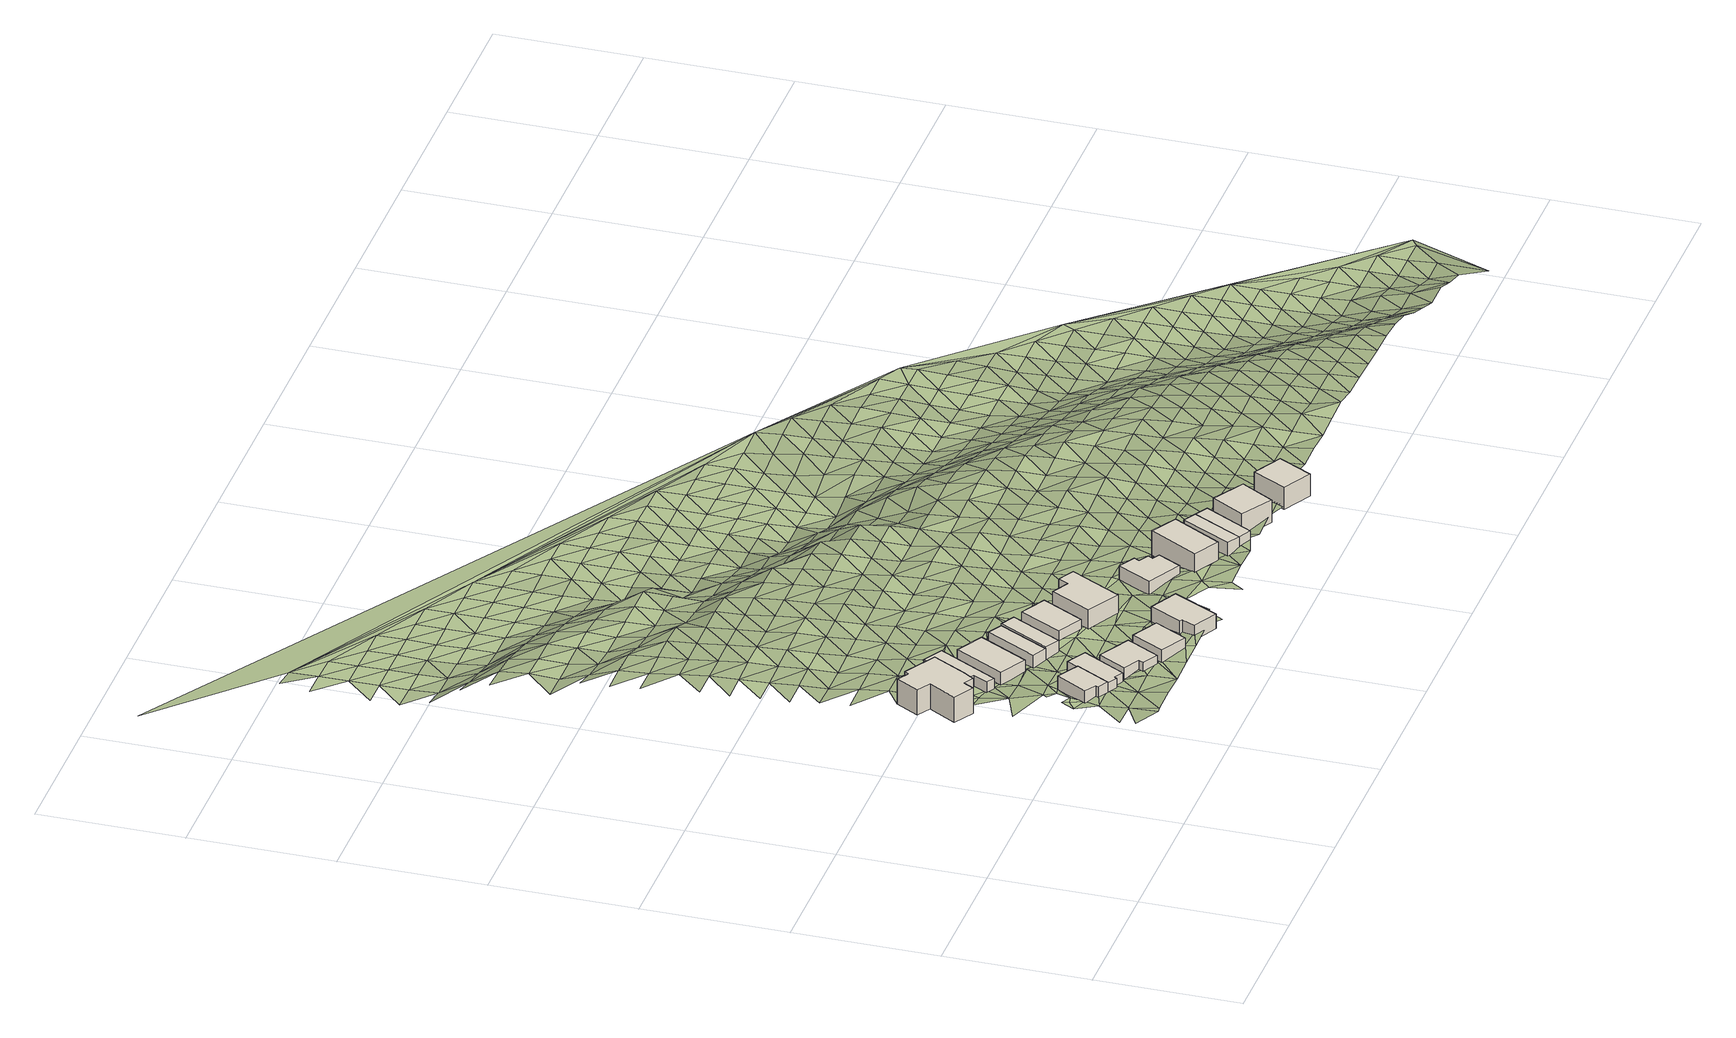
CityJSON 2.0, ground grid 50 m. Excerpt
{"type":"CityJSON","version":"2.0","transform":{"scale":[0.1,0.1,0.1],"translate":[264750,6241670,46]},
"CityObjects":{
"building1":{"type":"Building","attributes":{"osm_address":"87 Ritchie Street University Estate Cape Town","osm_building":"house","osm_building:levels":"1","footprint":{"type":"Polygon"},"plus_code":"4FRW3F64+F57","ground_height":80.14,"building_height":4.1,"roof_height":84.24},"geometry":[{"type":"Solid","lod":"1","boundaries":[[[[0,1,2,3,4,5]],[[1,6,7,3,2]],[[6,8,9,7]],[[8,10,11,9]],[[10,12,13,11]],[[12,0,5,4,13]],[[4,3,7,9,11,13]],[[12,10,8,6,1,0]]]]}]},
"building2":{"type":"Building","attributes":{"osm_address":"56 Selbourne Road University Estate Cape Town","osm_building":"house","osm_building:levels":"2","footprint":{"type":"Polygon"},"plus_code":"4FRW3F64+J48","ground_height":76.14,"building_height":6.9,"roof_height":83.04},"geometry":[{"type":"Solid","lod":"1","boundaries":[[[[14,15,16,17,18]],[[15,19,20,16]],[[19,21,22,20]],[[21,23,24,22]],[[23,25,26,24]],[[25,27,28,26]],[[27,29,30,28]],[[29,31,32,30]],[[31,33,34,32]],[[33,35,36,37,34]],[[35,14,18,17,37,36]],[[17,16,20,22,24,26,28,30,32,34,37]],[[35,33,31,29,27,25,23,21,19,15,14]]]]}]},
"building3":{"type":"Building","attributes":{"osm_address":"89 Ritchie Street University Estate Cape Town","osm_building":"house","osm_building:levels":"1","footprint":{"type":"Polygon"},"plus_code":"4FRW3F64+F62","ground_height":79.73,"building_height":4.1,"roof_height":83.83},"geometry":[{"type":"Solid","lod":"1","boundaries":[[[[38,39,40,5]],[[39,41,42,40]],[[41,43,44,42]],[[43,45,46,44]],[[45,47,48,46]],[[47,49,2,48]],[[49,38,5,2]],[[5,40,42,44,46,48,2]],[[49,47,45,43,41,39,38]]]]}]},
"building4":{"type":"Building","attributes":{"osm_address":"91 Ritchie Street University Estate Cape Town","osm_building":"house","osm_building:levels":"1","footprint":{"type":"Polygon"},"plus_code":"4FRW3F64+C6H","ground_height":80.67,"building_height":4.1,"roof_height":84.77},"geometry":[{"type":"Solid","lod":"1","boundaries":[[[[50,51,52,53]],[[51,54,55,52]],[[54,56,57,55]],[[56,58,59,57]],[[58,60,61,59]],[[60,50,53,61]],[[53,52,55,57,59,61]],[[60,58,56,54,51,50]]]]}]},
"building5":{"type":"Building","attributes":{"osm_building":"garage","osm_building:levels":"1","footprint":{"type":"Polygon"},"plus_code":"4FRW3F64+J5G","ground_height":75.92,"building_height":4.1,"roof_height":80.02},"geometry":[{"type":"Solid","lod":"1","boundaries":[[[[62,63,36,18]],[[63,64,65,36]],[[64,66,67,65]],[[66,68,69,67]],[[68,70,71,69]],[[70,72,73,71]],[[72,62,18,73]],[[18,36,65,67,69,71,73]],[[72,70,68,66,64,63,62]]]]}]},
"building6":{"type":"Building","attributes":{"osm_address":"58 Selbourne Road University Estate Cape Town","osm_building":"house","osm_building:levels":"1","footprint":{"type":"Polygon"},"plus_code":"4FRW3F64+H6M","ground_height":76.82,"building_height":4.1,"roof_height":80.92},"geometry":[{"type":"Solid","lod":"1","boundaries":[[[[74,75,76,77]],[[75,78,79,76]],[[78,80,81,79]],[[80,74,77,81]],[[77,76,79,81]],[[80,78,75,74]]]]}]},
"building7":{"type":"Building","attributes":{"osm_address":"93 Ritchie Street University Estate Cape Town","osm_building":"house","osm_building:levels":"1","footprint":{"type":"Polygon"},"plus_code":"4FRW3F64+C75","ground_height":82.3,"building_height":4.1,"roof_height":86.4},"geometry":[{"type":"Solid","lod":"1","boundaries":[[[[82,83,84,85]],[[83,86,87,84]],[[86,88,89,87]],[[88,82,85,89]],[[85,84,87,89]],[[88,86,83,82]]]]}]},
"building8":{"type":"Building","attributes":{"osm_address":"60A Selbourne Road University Estate Cape Town","osm_building":"house","osm_building:levels":"1","footprint":{"type":"Polygon"},"plus_code":"4FRW3F64+H76","ground_height":77.49,"building_height":4.1,"roof_height":81.59},"geometry":[{"type":"Solid","lod":"1","boundaries":[[[[90,91,92,93]],[[91,94,95,92]],[[94,96,97,95]],[[96,90,93,97]],[[93,92,95,97]],[[96,94,91,90]]]]}]},
"building9":{"type":"Building","attributes":{"osm_address":"60 Selbourne Road University Estate Cape Town","osm_building":"house","osm_building:levels":"1","footprint":{"type":"Polygon"},"plus_code":"4FRW3F64+H74","ground_height":78.22,"building_height":4.1,"roof_height":82.32},"geometry":[{"type":"Solid","lod":"1","boundaries":[[[[98,99,97,100,101,93]],[[99,102,103,100,97]],[[102,104,105,103]],[[104,98,93,101,105]],[[101,100,103,105]],[[104,102,99,98]]]]}]},
"building10":{"type":"Building","attributes":{"osm_address":"95 Ritchie Street University Estate Cape Town","osm_building":"house","osm_building:levels":"1","footprint":{"type":"Polygon"},"plus_code":"4FRW3F64+99V","ground_height":82.67,"building_height":4.1,"roof_height":86.77},"geometry":[{"type":"Solid","lod":"1","boundaries":[[[[106,107,108,109]],[[107,110,111,108]],[[110,112,113,111]],[[112,114,115,113]],[[114,116,117,115]],[[116,106,109,117]],[[109,108,111,113,115,117]],[[116,114,112,110,107,106]]]]}]},
"building11":{"type":"Building","attributes":{"osm_address":"62 Selbourne Road University Estate Cape Town","osm_building":"house","osm_building:levels":"1","footprint":{"type":"Polygon"},"plus_code":"4FRW3F64+G8P","ground_height":78.63,"building_height":4.1,"roof_height":82.73},"geometry":[{"type":"Solid","lod":"1","boundaries":[[[[118,119,120,121]],[[119,122,123,120]],[[122,124,125,123]],[[124,118,121,125]],[[121,120,123,125]],[[124,122,119,118]]]]}]},
"building12":{"type":"Building","attributes":{"osm_address":"64 Selbourne Road University Estate Cape Town","osm_building":"house","osm_building:levels":"2","footprint":{"type":"Polygon"},"plus_code":"4FRW3F64+G98","ground_height":79.19,"building_height":6.9,"roof_height":86.09},"geometry":[{"type":"Solid","lod":"1","boundaries":[[[[126,127,128,129]],[[127,130,131,128]],[[130,132,133,131]],[[132,134,135,133]],[[134,136,137,135]],[[136,126,129,137]],[[129,128,131,133,135,137]],[[136,134,132,130,127,126]]]]}]},
"building13":{"type":"Building","attributes":{"osm_address":"68 Selbourne Road University Estate Cape Town","osm_building":"house","osm_building:levels":"1","footprint":{"type":"Polygon"},"plus_code":"4FRW3F64+FF4","ground_height":80.11,"building_height":4.1,"roof_height":84.21},"geometry":[{"type":"Solid","lod":"1","boundaries":[[[[138,139,140,141]],[[139,142,143,140]],[[142,144,145,143]],[[144,146,147,145]],[[146,148,149,147]],[[148,150,151,149]],[[150,152,153,151]],[[152,138,141,153]],[[141,140,143,145,147,149,151,153]],[[152,150,148,146,144,142,139,138]]]]}]},
"building14":{"type":"Building","attributes":{"osm_address":"70 Selbourne Road University Estate Cape Town","osm_building":"house","osm_building:levels":"2","footprint":{"type":"Polygon"},"plus_code":"4FRW3F64+CGG","ground_height":82.18,"building_height":6.9,"roof_height":89.08},"geometry":[{"type":"Solid","lod":"1","boundaries":[[[[154,155,156,157]],[[155,158,159,156]],[[158,160,161,159]],[[160,154,157,161]],[[157,156,159,161]],[[160,158,155,154]]]]}]},
"building15":{"type":"Building","attributes":{"osm_address":"72 Selbourne Road University Estate Cape Town","osm_building":"house","osm_building:levels":"1","footprint":{"type":"Polygon"},"plus_code":"4FRW3F64+CH4","ground_height":83.1,"building_height":4.1,"roof_height":87.2},"geometry":[{"type":"Solid","lod":"1","boundaries":[[[[162,163,164,165]],[[163,166,167,164]],[[166,168,169,167]],[[168,162,165,169]],[[165,164,167,169]],[[168,166,163,162]]]]}]},
"building16":{"type":"Building","attributes":{"osm_address":"72A Selbourne Road University Estate Cape Town","osm_building":"house","osm_building:levels":"1","footprint":{"type":"Polygon"},"plus_code":"4FRW3F64+9HX","ground_height":83.1,"building_height":4.1,"roof_height":87.2},"geometry":[{"type":"Solid","lod":"1","boundaries":[[[[168,170,171,169]],[[170,172,173,171]],[[172,162,165,173]],[[162,168,169,165]],[[169,171,173,165]],[[162,172,170,168]]]]}]},
"building17":{"type":"Building","attributes":{"osm_address":"74 Selbourne Road University Estate Cape Town","osm_building":"house","osm_building:levels":"2","footprint":{"type":"Polygon"},"plus_code":"4FRW3F64+9JQ","ground_height":83.64,"building_height":6.9,"roof_height":90.54},"geometry":[{"type":"Solid","lod":"1","boundaries":[[[[174,175,176,177]],[[175,178,179,176]],[[178,180,181,179]],[[180,174,177,181]],[[177,176,179,181]],[[180,178,175,174]]]]}]},
"building18":{"type":"Building","attributes":{"osm_address":"76 Selbourne Road University Estate Cape Town","osm_building":"house","osm_building:levels":"2","footprint":{"type":"Polygon"},"plus_code":"4FRW3F64+9P3","ground_height":84.83,"building_height":6.9,"roof_height":91.73},"geometry":[{"type":"Solid","lod":"1","boundaries":[[[[182,183,184,185]],[[183,186,187,184]],[[186,188,189,187]],[[188,182,185,189]],[[185,184,187,189]],[[188,186,183,182]]]]}]},
"terrain1":{"type":"TINRelief","geometry":[{"type":"CompositeSurface","lod":"1","boundaries":[[[190,191,192]],[[190,193,191]],[[194,191,195]],[[193,196,191]],[[197,198,195]],[[199,200,198]],[[193,201,196]],[[198,197,199]],[[202,195,191]],[[195,203,197]],[[199,204,200]],[[204,199,197]],[[202,191,196]],[[203,195,202]],[[205,206,207]],[[197,203,208]],[[6,204,197]],[[196,201,209]],[[210,207,211]],[[212,205,213]],[[196,214,202]],[[6,210,204]],[[215,212,213]],[[216,214,196]],[[210,217,207]],[[215,213,218]],[[219,205,207]],[[213,205,220]],[[221,196,209]],[[216,196,221]],[[210,6,217]],[[214,216,222]],[[218,213,220]],[[217,219,207]],[[205,223,220]],[[219,223,205]],[[224,225,21]],[[221,226,216]],[[220,227,218]],[[227,228,218]],[[229,21,225]],[[47,217,6]],[[221,230,226]],[[231,47,6]],[[209,232,221]],[[233,229,234]],[[219,235,223]],[[226,54,216]],[[230,236,226]],[[223,235,237]],[[230,221,232]],[[219,217,238]],[[209,239,240]],[[217,47,241]],[[240,232,209]],[[234,242,243]],[[244,235,219]],[[225,245,229]],[[238,217,241]],[[246,216,54]],[[225,62,247]],[[243,242,248]],[[245,234,229]],[[225,247,245]],[[219,238,244]],[[223,237,249]],[[241,47,246]],[[240,250,232]],[[235,74,237]],[[251,248,252]],[[240,239,253]],[[254,242,234]],[[238,241,255]],[[62,72,247]],[[256,246,54]],[[232,250,257]],[[245,254,234]],[[240,88,250]],[[238,255,244]],[[72,245,247]],[[258,241,246]],[[259,252,260]],[[239,261,253]],[[241,262,255]],[[256,54,257]],[[237,74,249]],[[242,263,248]],[[262,241,258]],[[264,242,254]],[[256,258,246]],[[250,88,257]],[[265,260,266]],[[248,263,252]],[[245,72,267]],[[242,264,263]],[[72,249,268]],[[255,91,244]],[[269,254,245]],[[270,253,261]],[[271,272,266]],[[268,267,72]],[[273,262,258]],[[256,257,274]],[[257,88,275]],[[252,276,260]],[[277,258,256]],[[254,269,264]],[[267,269,245]],[[276,252,263]],[[274,257,275]],[[270,261,278]],[[279,244,91]],[[253,270,280]],[[275,88,281]],[[249,74,282]],[[260,283,266]],[[277,273,258]],[[274,277,256]],[[284,271,285]],[[281,253,280]],[[249,282,268]],[[286,74,279]],[[283,260,276]],[[282,267,268]],[[287,263,264]],[[269,288,264]],[[282,74,286]],[[266,289,271]],[[277,290,273]],[[291,280,270]],[[292,285,293]],[[294,273,290]],[[295,275,281]],[[264,288,287]],[[289,266,283]],[[270,278,296]],[[279,91,286]],[[275,297,274]],[[298,276,263]],[[269,267,299]],[[271,300,285]],[[282,301,267]],[[302,293,303]],[[304,277,274]],[[110,281,280]],[[275,295,297]],[[263,287,298]],[[300,271,289]],[[104,273,294]],[[290,277,305]],[[299,288,269]],[[276,306,283]],[[299,267,301]],[[286,91,307]],[[281,110,295]],[[285,308,293]],[[297,304,274]],[[309,303,310]],[[311,282,286]],[[277,304,305]],[[118,294,290]],[[307,91,98]],[[276,298,306]],[[308,285,300]],[[289,283,312]],[[296,313,314]],[[315,309,310]],[[295,110,297]],[[288,316,287]],[[293,317,303]],[[307,311,286]],[[318,288,299]],[[319,301,282]],[[98,104,307]],[[118,104,294]],[[283,306,312]],[[293,308,317]],[[287,316,298]],[[300,289,320]],[[288,318,316]],[[310,303,321]],[[314,322,296]],[[282,311,319]],[[323,315,324]],[[304,297,325]],[[326,299,301]],[[327,297,110]],[[305,304,328]],[[289,312,320]],[[321,303,317]],[[306,298,329]],[[330,308,300]],[[104,331,307]],[[310,332,315]],[[110,322,333]],[[326,301,319]],[[298,316,329]],[[334,324,335]],[[327,110,333]],[[104,118,331]],[[314,336,337]],[[311,307,331]],[[338,318,299]],[[308,330,317]],[[325,297,327]],[[300,320,330]],[[332,310,321]],[[328,339,305]],[[322,314,337]],[[306,340,312]],[[315,341,324]],[[118,339,342]],[[342,331,118]],[[299,326,338]],[[343,306,329]],[[344,335,345]],[[319,311,346]],[[347,316,318]],[[348,321,317]],[[341,315,332]],[[331,346,311]],[[306,343,340]],[[317,330,348]],[[349,333,322]],[[312,350,320]],[[324,351,335]],[[318,338,347]],[[352,345,353]],[[333,354,327]],[[326,319,355]],[[329,316,356]],[[349,322,337]],[[351,324,341]],[[354,325,327]],[[328,357,339]],[[342,339,358]],[[342,358,331]],[[332,321,359]],[[346,355,319]],[[312,340,350]],[[348,360,321]],[[361,352,353]],[[329,356,343]],[[330,320,362]],[[335,363,345]],[[333,349,354]],[[356,316,347]],[[328,364,357]],[[338,326,365]],[[332,359,341]],[[321,360,359]],[[363,335,351]],[[339,357,366]],[[346,331,367]],[[362,348,330]],[[355,365,326]],[[320,350,362]],[[368,361,369]],[[366,358,339]],[[353,345,370]],[[354,371,325]],[[366,357,364]],[[337,372,349]],[[358,367,331]],[[340,343,373]],[[374,351,341]],[[375,372,337]],[[356,376,343]],[[345,363,370]],[[377,375,378]],[[325,371,132]],[[346,379,355]],[[380,347,338]],[[381,360,348]],[[382,354,349]],[[365,383,338]],[[341,359,374]],[[353,384,361]],[[346,367,379]],[[343,376,373]],[[348,362,381]],[[385,369,386]],[[350,340,387]],[[388,363,351]],[[375,377,372]],[[338,383,380]],[[384,353,370]],[[382,349,389]],[[390,365,355]],[[391,356,347]],[[360,392,359]],[[366,393,358]],[[389,349,372]],[[351,374,388]],[[361,394,369]],[[132,395,366]],[[379,390,355]],[[340,373,387]],[[360,381,392]],[[386,396,397]],[[138,354,382]],[[358,398,367]],[[362,350,399]],[[400,370,363]],[[395,132,371]],[[391,347,380]],[[361,384,394]],[[371,354,138]],[[395,393,366]],[[372,377,401]],[[402,376,356]],[[403,374,359]],[[363,388,400]],[[365,404,383]],[[362,399,381]],[[369,405,386]],[[389,406,382]],[[358,393,398]],[[407,365,390]],[[350,387,399]],[[403,359,392]],[[389,372,408]],[[367,409,379]],[[356,391,402]],[[405,369,394]],[[410,395,371]],[[411,373,376]],[[384,370,412]],[[365,407,404]],[[370,400,413]],[[371,138,414]],[[380,383,415]],[[381,416,392]],[[388,374,417]],[[418,396,386]],[[419,408,372]],[[401,419,372]],[[367,398,409]],[[420,374,403]],[[408,406,389]],[[421,390,379]],[[394,384,412]],[[410,371,414]],[[376,402,411]],[[399,416,381]],[[370,413,412]],[[405,418,386]],[[393,395,422]],[[391,380,415]],[[423,387,373]],[[388,417,400]],[[383,404,415]],[[420,417,374]],[[390,421,407]],[[403,392,424]],[[409,421,379]],[[425,405,394]],[[406,408,426]],[[395,410,422]],[[373,411,423]],[[427,414,138]],[[416,424,392]],[[398,393,428]],[[419,429,408]],[[402,391,430]],[[431,399,387]],[[432,413,400]],[[401,429,419]],[[425,394,412]],[[403,433,420]],[[391,415,430]],[[432,400,417]],[[404,407,434]],[[405,435,418]],[[436,437,427]],[[393,422,428]],[[421,438,407]],[[387,423,431]],[[424,433,403]],[[429,401,439]],[[410,414,440]],[[441,409,398]],[[402,442,411]],[[443,416,399]],[[413,444,412]],[[440,414,427]],[[437,445,426]],[[401,446,439]],[[435,405,425]],[[447,427,437]],[[155,426,408]],[[396,418,448]],[[407,438,434]],[[402,430,442]],[[444,413,432]],[[437,426,447]],[[404,449,415]],[[417,420,450]],[[398,428,441]],[[399,431,443]],[[433,451,420]],[[427,447,440]],[[422,410,452]],[[421,409,453]],[[411,454,423]],[[455,424,416]],[[456,425,412]],[[449,430,415]],[[432,417,450]],[[426,155,447]],[[410,440,452]],[[404,434,449]],[[411,442,454]],[[450,420,451]],[[456,412,444]],[[453,438,421]],[[424,455,433]],[[446,457,439]],[[453,409,441]],[[416,443,455]],[[447,155,440]],[[448,418,435]],[[422,458,428]],[[435,425,459]],[[431,423,460]],[[432,461,444]],[[422,452,458]],[[462,423,454]],[[456,459,425]],[[457,446,463]],[[163,429,439]],[[438,464,434]],[[465,442,430]],[[466,451,433]],[[467,430,449]],[[461,432,450]],[[431,460,443]],[[438,453,464]],[[423,462,460]],[[433,455,466]],[[155,468,440]],[[468,452,440]],[[428,469,441]],[[470,456,444]],[[458,471,428]],[[465,430,467]],[[459,448,435]],[[472,454,442]],[[470,444,461]],[[429,163,154]],[[449,434,473]],[[474,450,451]],[[155,475,468]],[[475,155,154]],[[428,471,469]],[[464,476,434]],[[466,477,451]],[[448,478,396]],[[479,453,441]],[[455,443,480]],[[456,481,459]],[[442,465,472]],[[460,482,443]],[[463,483,484]],[[458,452,485]],[[486,462,454]],[[450,474,461]],[[487,452,468]],[[434,476,473]],[[474,451,477]],[[456,470,481]],[[467,449,488]],[[480,466,455]],[[479,441,469]],[[443,482,480]],[[485,471,458]],[[464,453,489]],[[490,448,459]],[[485,452,487]],[[454,472,486]],[[491,460,462]],[[492,470,461]],[[154,493,475]],[[449,473,488]],[[459,481,490]],[[483,494,484]],[[475,495,468]],[[489,476,464]],[[465,467,496]],[[497,477,466]],[[484,498,463]],[[453,479,489]],[[461,474,492]],[[163,493,154]],[[462,486,491]],[[466,480,497]],[[469,471,499]],[[472,465,496]],[[500,482,460]],[[495,475,493]],[[501,471,485]],[[496,467,488]],[[487,468,502]],[[503,481,470]],[[163,162,493]],[[492,504,470]],[[476,505,473]],[[482,500,480]],[[506,484,494]],[[474,477,507]],[[471,501,499]],[[508,476,489]],[[460,491,500]],[[477,497,509]],[[490,478,448]],[[479,469,510]],[[486,472,511]],[[503,490,481]],[[484,175,498]],[[468,495,502]],[[470,504,503]],[[396,478,512]],[[513,485,487]],[[507,492,474]],[[476,508,505]],[[472,496,511]],[[507,477,509]],[[514,515,396]],[[516,488,473]],[[497,480,517]],[[499,510,469]],[[518,493,162]],[[485,513,501]],[[519,489,479]],[[513,487,502]],[[500,517,480]],[[491,486,520]],[[521,504,492]],[[498,518,162]],[[473,505,516]],[[511,522,486]],[[503,478,490]],[[498,175,523]],[[495,493,524]],[[496,488,525]],[[526,509,497]],[[519,479,510]],[[492,507,521]],[[527,499,501]],[[528,508,489]],[[491,520,500]],[[486,522,520]],[[517,526,497]],[[498,523,518]],[[525,511,496]],[[529,503,504]],[[524,493,518]],[[513,527,501]],[[525,488,516]],[[506,530,531]],[[523,175,532]],[[533,502,495]],[[509,534,507]],[[489,519,528]],[[504,521,529]],[[505,508,535]],[[536,517,500]],[[537,506,531]],[[526,534,509]],[[537,532,506]],[[510,499,538]],[[478,503,539]],[[495,524,533]],[[527,540,499]],[[536,500,520]],[[513,502,541]],[[511,542,522]],[[521,507,543]],[[508,528,535]],[[544,511,525]],[[503,529,539]],[[518,523,545]],[[510,538,519]],[[516,505,546]],[[547,523,532]],[[538,499,540]],[[534,543,507]],[[531,530,183]],[[513,541,527]],[[526,517,548]],[[541,502,533]],[[511,544,542]],[[536,549,517]],[[550,520,522]],[[529,521,551]],[[523,547,545]],[[505,535,546]],[[183,537,531]],[[518,552,524]],[[519,553,528]],[[554,525,516]],[[532,537,183]],[[517,549,548]],[[543,551,521]],[[555,540,527]],[[556,534,526]],[[547,532,183]],[[538,553,519]],[[522,542,550]],[[478,539,512]],[[525,554,544]],[[557,536,520]],[[539,529,558]],[[552,518,545]],[[555,527,541]],[[554,516,546]],[[533,524,559]],[[526,548,556]],[[551,558,529]],[[528,560,535]],[[543,534,561]],[[553,562,528]],[[520,550,557]],[[563,538,540]],[[549,536,564]],[[524,552,559]],[[555,565,540]],[[547,183,566]],[[567,541,533]],[[542,544,568]],[[551,543,561]],[[528,562,560]],[[554,569,544]],[[534,556,561]],[[558,512,539]],[[547,570,545]],[[571,546,535]],[[563,540,565]],[[536,557,564]],[[572,553,538]],[[566,183,573]],[[549,574,548]],[[567,533,559]],[[573,183,575]],[[544,569,568]],[[576,555,541]],[[550,542,577]],[[551,578,558]],[[547,566,570]],[[535,560,571]],[[552,545,579]],[[554,546,580]],[[548,574,556]],[[538,563,572]],[[549,564,574]],[[561,578,551]],[[553,581,562]],[[550,577,557]],[[541,567,576]],[[542,568,577]],[[565,555,582]],[[580,569,554]],[[512,558,583]],[[579,545,570]],[[580,546,571]],[[584,559,552]],[[573,575,585]],[[553,572,581]],[[578,583,558]],[[573,586,566]],[[560,562,587]],[[557,588,564]],[[589,561,556]],[[555,576,582]],[[574,590,556]],[[563,565,591]],[[569,592,568]],[[552,579,584]],[[557,577,588]],[[585,575,593]],[[567,559,594]],[[586,573,585]],[[562,581,587]],[[569,580,592]],[[556,590,589]],[[570,566,595]],[[563,591,572]],[[571,560,596]],[[597,578,561]],[[591,565,582]],[[567,594,576]],[[574,564,598]],[[594,559,584]],[[588,599,564]],[[600,577,568]],[[578,597,583]],[[566,586,595]],[[560,587,596]],[[592,601,568]],[[561,589,597]],[[570,602,579]],[[581,572,603]],[[604,580,571]],[[564,599,598]],[[605,585,593]],[[576,606,582]],[[607,590,574]],[[512,583,608]],[[572,591,603]],[[568,601,600]],[[514,396,512]],[[588,577,609]],[[602,570,595]],[[576,594,606]],[[604,571,596]],[[584,579,610]],[[592,580,611]],[[590,607,589]],[[593,612,605]],[[574,598,607]],[[586,585,613]],[[581,614,587]],[[609,599,588]],[[615,581,603]],[[609,577,600]],[[616,591,582]],[[611,601,592]],[[579,602,610]],[[606,617,582]],[[580,604,611]],[[608,583,597]],[[618,594,584]],[[597,589,619]],[[613,585,605]],[[581,615,614]],[[595,586,620]],[[621,596,587]],[[616,582,617]],[[589,607,619]],[[603,591,622]],[[598,599,623]],[[618,584,610]],[[624,599,609]],[[606,594,625]],[[600,601,626]],[[586,613,620]],[[587,614,621]],[[627,601,611]],[[602,595,628]],[[603,622,615]],[[604,596,629]],[[598,623,607]],[[622,591,616]],[[599,624,623]],[[619,608,597]],[[630,605,612]],[[625,617,606]],[[625,594,618]],[[601,627,626]],[[631,609,600]],[[628,595,620]],[[629,596,621]],[[608,632,512]],[[633,610,602]],[[634,611,604]],[[619,607,635]],[[612,636,630]],[[637,613,605]],[[614,615,638]],[[622,639,615]],[[631,600,626]],[[635,607,623]],[[616,617,640]],[[641,624,609]],[[602,628,633]],[[642,617,625]],[[634,604,629]],[[618,610,643]],[[644,627,611]],[[645,608,619]],[[637,605,630]],[[615,639,638]],[[613,646,620]],[[647,621,614]],[[640,617,642]],[[609,631,641]],[[619,635,645]],[[648,622,616]],[[623,624,649]],[[643,610,633]],[[611,634,644]],[[650,625,618]],[[629,621,647]],[[651,626,627]],[[613,637,646]],[[614,638,647]],[[652,630,636]],[[620,653,628]],[[648,616,640]],[[624,641,649]],[[622,654,639]],[[631,626,651]],[[655,635,623]],[[650,618,643]],[[627,644,651]],[[656,642,625]],[[634,629,657]],[[653,620,646]],[[608,645,632]],[[658,633,628]],[[635,655,645]],[[622,648,654]],[[657,629,647]],[[623,649,655]],[[632,659,512]],[[637,630,660]],[[661,638,639]],[[641,631,662]],[[663,630,652]],[[625,650,656]],[[664,640,642]],[[644,634,665]],[[628,653,658]],[[631,651,662]],[[637,660,646]],[[666,643,633]],[[638,661,647]],[[660,630,663]],[[639,654,661]],[[657,665,634]],[[664,642,656]],[[655,632,645]],[[650,643,666]],[[648,640,667]],[[641,668,649]],[[658,666,633]],[[662,669,641]],[[646,670,653]],[[671,657,647]],[[651,644,672]],[[665,673,644]],[[654,648,667]],[[660,670,646]],[[667,640,664]],[[671,647,661]],[[641,669,668]],[[674,663,652]],[[656,650,675]],[[672,662,651]],[[649,676,655]],[[644,673,672]],[[653,677,658]],[[666,675,650]],[[678,661,654]],[[679,665,657]],[[676,632,655]],[[652,680,674]],[[670,677,653]],[[657,671,681]],[[649,668,676]],[[663,682,660]],[[656,683,664]],[[684,669,662]],[[678,654,667]],[[685,512,659]],[[675,683,656]],[[657,681,679]],[[662,672,684]],[[666,658,686]],[[665,687,673]],[[682,663,674]],[[677,688,658]],[[689,670,660]],[[667,664,690]],[[661,691,671]],[[692,661,678]],[[686,675,666]],[[668,669,693]],[[686,658,688]],[[683,690,664]],[[665,679,687]],[[694,669,684]],[[695,672,673]],[[660,682,689]],[[661,692,691]],[[632,676,659]],[[674,680,696]],[[677,670,697]],[[671,698,681]],[[669,694,693]],[[699,678,667]],[[676,668,659]],[[690,700,667]],[[673,687,695]],[[675,701,683]],[[681,698,679]],[[702,684,672]],[[670,689,697]],[[703,675,686]],[[671,691,698]],[[688,677,704]],[[678,699,692]],[[699,667,700]],[[668,693,659]],[[682,674,705]],[[684,702,694]],[[696,706,674]],[[675,703,701]],[[672,695,702]],[[690,683,707]],[[687,679,708]],[[677,697,704]],[[709,686,688]],[[512,685,514]],[[674,706,705]],[[679,698,708]],[[689,682,710]],[[691,692,711]],[[694,712,693]],[[683,701,707]],[[699,713,692]],[[686,709,703]],[[700,690,714]],[[709,688,704]],[[694,702,712]],[[695,687,715]],[[682,705,710]],[[692,713,711]],[[716,687,708]],[[689,717,697]],[[698,691,718]],[[693,719,659]],[[690,707,714]],[[706,696,720]],[[701,703,721]],[[699,700,722]],[[687,716,715]],[[712,719,693]],[[702,695,723]],[[689,710,717]],[[703,709,721]],[[691,711,718]],[[697,724,704]],[[722,713,699]],[[708,698,725]],[[696,726,720]],[[722,700,714]],[[706,727,705]],[[715,723,695]],[[701,728,707]],[[708,725,716]],[[729,712,702]],[[697,717,724]],[[730,701,721]],[[725,698,718]],[[709,704,731]],[[713,732,711]],[[706,720,727]],[[659,719,685]],[[733,710,705]],[[712,729,719]],[[701,730,728]],[[713,722,732]],[[729,702,723]],[[707,734,714]],[[731,704,724]],[[721,709,735]],[[715,716,736]],[[705,727,733]],[[725,737,716]],[[717,710,738]],[[711,739,718]],[[707,728,734]],[[732,740,711]],[[726,741,720]],[[721,735,730]],[[742,722,714]],[[735,709,731]],[[716,737,736]],[[729,685,719]],[[743,723,715]],[[710,733,738]],[[711,740,739]],[[724,717,744]],[[745,725,718]],[[726,746,741]],[[742,714,734]],[[727,720,747]],[[732,722,748]],[[743,715,736]],[[728,730,749]],[[729,723,750]],[[717,738,744]],[[735,751,730]],[[745,718,739]],[[752,731,724]],[[748,740,732]],[[725,753,737]],[[720,741,747]],[[722,742,748]],[[733,727,754]],[[685,729,750]],[[730,751,749]],[[750,723,743]],[[734,728,755]],[[752,724,744]],[[725,745,753]],[[756,735,731]],[[757,736,737]],[[727,747,754]],[[733,758,738]],[[739,740,759]],[[728,749,755]],[[760,740,748]],[[741,746,761]],[[742,734,762]],[[756,731,752]],[[737,753,757]],[[735,763,751]],[[743,736,764]],[[733,754,758]],[[740,760,759]],[[765,744,738]],[[745,739,766]],[[746,767,761]],[[762,734,755]],[[750,514,685]],[[741,768,747]],[[769,748,742]],[[735,756,763]],[[764,736,757]],[[514,750,743]],[[770,749,751]],[[753,745,766]],[[738,758,765]],[[766,739,759]],[[752,744,771]],[[748,769,760]],[[741,761,768]],[[769,742,762]],[[772,754,747]],[[764,514,743]],[[751,763,770]],[[773,755,749]],[[771,744,765]],[[756,752,774]],[[757,753,775]],[[747,768,772]],[[753,766,776]],[[758,754,777]],[[778,759,760]],[[749,770,773]],[[769,779,760]],[[780,761,767]],[[763,756,774]],[[762,755,781]],[[774,752,771]],[[753,776,775]],[[759,778,766]],[[782,764,757]],[[754,772,777]],[[760,779,778]],[[758,783,765]],[[762,781,769]],[[767,784,780]],[[781,755,773]],[[514,764,782]],[[768,761,785]],[[763,786,770]],[[782,757,775]],[[776,766,787]],[[758,777,783]],[[774,786,763]],[[788,771,765]],[[779,769,789]],[[761,780,785]],[[787,766,778]],[[772,768,790]],[[770,791,773]],[[789,769,781]],[[774,771,788]],[[788,765,783]],[[770,786,791]],[[792,775,776]],[[768,785,790]],[[793,776,787]],[[772,794,777]],[[779,795,778]],[[796,779,789]],[[784,797,780]],[[798,781,773]],[[782,775,792]],[[799,773,791]],[[776,793,792]],[[800,786,774]],[[772,790,794]],[[774,788,801]],[[779,796,795]],[[783,777,802]],[[803,787,778]],[[784,804,797]],[[798,773,799]],[[780,805,785]],[[806,789,781]],[[800,774,801]],[[807,791,786]],[[787,803,793]],[[514,782,808]],[[777,794,802]],[[778,795,803]],[[788,783,809]],[[789,806,796]],[[780,797,805]],[[806,781,798]],[[810,790,785]],[[786,800,807]],[[809,801,788]],[[811,799,791]],[[793,812,792]],[[809,783,802]],[[785,805,810]],[[803,812,793]],[[794,790,813]],[[795,796,814]],[[792,808,782]],[[791,807,811]],[[806,815,796]],[[797,804,816]],[[798,799,817]],[[800,801,818]],[[790,810,813]],[[819,801,809]],[[796,815,814]],[[802,794,820]],[[803,795,821]],[[804,822,816]],[[817,799,811]],[[805,797,823]],[[807,800,818]],[[806,798,824]],[[818,801,819]],[[812,808,792]],[[821,812,803]],[[794,813,820]],[[795,814,821]],[[808,825,514]],[[805,823,810]],[[826,809,802]],[[824,815,806]],[[797,816,823]],[[824,798,817]],[[811,807,827]],[[826,802,820]],[[807,818,827]],[[819,809,828]],[[829,814,815]],[[821,808,812]],[[810,830,813]],[[823,831,810]],[[815,824,829]],[[816,822,832]],[[833,817,811]],[[809,826,828]],[[827,834,811]],[[813,830,820]],[[818,819,835]],[[810,831,830]],[[836,821,814]],[[822,837,832]],[[833,811,834]],[[829,838,814]],[[816,839,823]],[[835,827,818]],[[840,824,817]],[[835,819,828]],[[808,821,825]],[[814,838,836]],[[826,820,841]],[[816,832,839]],[[830,842,820]],[[840,817,833]],[[831,823,843]],[[829,824,844]],[[821,836,825]],[[827,845,834]],[[841,820,842]],[[846,827,835]],[[847,828,826]],[[844,838,829]],[[823,839,843]],[[824,840,844]],[[837,848,832]],[[830,831,849]],[[827,846,845]],[[833,834,850]],[[826,841,847]],[[849,842,830]],[[851,835,828]],[[838,852,836]],[[831,843,849]],[[836,852,825]],[[850,834,845]],[[852,838,844]],[[839,832,853]],[[835,851,846]],[[840,833,854]],[[848,855,832]],[[851,828,847]],[[856,841,842]],[[832,855,853]],[[842,849,857]],[[833,850,854]],[[839,858,843]],[[845,846,859]],[[860,844,840]],[[860,825,852]],[[856,842,857]],[[846,851,859]],[[847,841,861]],[[844,860,852]],[[839,853,858]],[[854,860,840]],[[862,855,848]],[[849,843,863]],[[864,850,845]],[[841,856,861]],[[865,845,859]],[[851,847,866]],[[843,858,863]],[[849,867,857]],[[864,845,865]],[[855,868,853]],[[869,854,850]],[[855,862,870]],[[866,847,861]],[[859,851,871]],[[849,863,867]],[[856,857,872]],[[860,854,869]],[[860,873,825]],[[855,870,868]],[[869,850,864]],[[858,853,874]],[[859,871,865]],[[871,851,866]],[[872,857,867]],[[875,861,856]],[[853,868,874]],[[858,876,863]],[[862,877,870]],[[864,865,878]],[[856,872,875]],[[871,879,865]],[[880,866,861]],[[858,874,876]],[[873,860,869]],[[867,863,881]],[[864,878,869]],[[862,882,877]],[[878,865,879]],[[868,870,883]],[[880,861,875]],[[884,871,866]],[[863,876,881]],[[885,872,867]],[[870,877,883]],[[886,874,868]],[[884,866,880]],[[878,873,869]],[[871,887,879]],[[885,867,881]],[[875,872,888]],[[868,883,886]],[[876,874,889]],[[878,879,887]],[[871,884,887]],[[877,882,890]],[[872,885,888]],[[880,875,891]],[[873,878,887]],[[874,886,889]],[[892,881,876]],[[882,893,890]],[[877,894,883]],[[891,875,888]],[[884,880,895]],[[876,889,892]],[[885,881,896]],[[877,890,894]],[[873,887,895]],[[897,886,883]],[[887,884,895]],[[895,880,891]],[[896,881,892]],[[898,888,885]],[[883,894,897]],[[890,893,899]],[[900,889,886]],[[885,896,898]],[[895,901,873]],[[901,891,888]],[[886,897,900]],[[892,889,902]],[[894,890,903]],[[895,891,901]],[[899,904,890]],[[901,888,898]],[[889,900,902]],[[894,903,897]],[[905,896,892]],[[906,873,901]],[[890,904,903]],[[905,892,902]],[[897,907,900]],[[906,898,896]],[[897,903,907]],[[908,904,899]],[[901,898,906]],[[896,905,906]],[[909,902,900]],[[899,910,908]],[[900,907,909]],[[904,911,903]],[[905,902,912]],[[904,908,911]],[[912,902,909]],[[913,907,903]],[[905,912,906]],[[914,873,906]],[[910,915,916]],[[903,911,913]],[[917,909,907]],[[916,908,910]],[[917,906,912]],[[909,917,912]],[[907,913,917]],[[911,908,918]],[[916,918,908]],[[913,911,919]],[[916,915,920]],[[917,913,919]],[[918,919,911]],[[917,914,906]],[[920,915,914]],[[920,918,916]],[[919,914,917]],[[919,918,920]],[[914,919,920]]]}]}
},
"vertices":[
[662,300,331],[729,420,331],[729,420,378],[729,420,382],[662,300,382],[662,300,378],[652,464,331],[652,464,382],[589,354,331],[589,354,382],[629,331,331],[629,331,382],[624,321,331],[624,321,382],
[670,876,277],[555,941,277],[555,941,370],[670,876,370],[670,876,340],[546,926,277],[546,926,370],[505,950,277],[505,950,370],[459,870,277],[459,870,370],[507,842,277],[507,842,370],[451,744,277],[451,744,370],[522,703,277],[522,703,370],[543,740,277],[543,740,370],[578,720,277],[578,720,370],[605,760,277],[605,760,340],[605,760,370],
[662,300,324],[696,282,324],[696,282,378],[704,291,324],[704,291,378],[737,273,324],[737,273,378],[821,424,324],[821,424,378],[752,462,324],[752,462,378],[729,420,324],
[855,195,337],[918,310,337],[918,310,388],[855,195,388],[805,371,337],[805,371,388],[751,273,337],[751,273,388],[808,243,337],[808,243,388],[799,225,337],[799,225,388],
[670,876,288],[605,760,288],[644,738,288],[644,738,340],[617,688,288],[617,688,340],[646,672,288],[646,672,340],[762,881,288],[762,881,340],[693,919,288],[693,919,340],
[766,830,303],[671,657,303],[671,657,349],[766,830,349],[767,605,303],[767,605,349],[862,779,303],[862,779,349],
[864,184,350],[958,134,350],[958,134,404],[864,184,404],[1020,248,350],[1020,248,404],[926,298,350],[926,298,404],
[937,737,305],[886,765,305],[886,765,356],[937,737,356],[792,586,305],[792,586,356],[842,560,305],[842,560,356],
[937,737,314],[842,560,314],[842,560,363],[937,737,363],[892,533,314],[892,533,363],[988,710,314],[988,710,363],
[1120,81,354],[1202,240,354],[1202,240,408],[1120,81,408],[1103,291,354],[1103,291,408],[1045,178,354],[1045,178,408],[1055,173,354],[1055,173,408],[1031,127,354],[1031,127,408],
[1019,694,309],[940,548,309],[940,548,367],[1019,694,367],[1029,500,309],[1029,500,367],[1109,646,309],[1109,646,367],
[1113,620,323],[1036,478,323],[1036,478,401],[1113,620,401],[1153,415,323],[1153,415,401],[1250,593,323],[1250,593,401],[1193,624,323],[1193,624,401],[1173,588,323],[1173,588,401],
[1355,473,331],[1290,354,331],[1290,354,382],[1355,473,382],[1411,289,331],[1411,289,382],[1456,371,331],[1456,371,382],[1430,385,331],[1430,385,382],[1440,402,331],[1440,402,382],[1404,422,331],[1404,422,382],[1415,441,331],[1415,441,382],
[1604,362,341],[1513,413,341],[1513,413,431],[1604,362,431],[1416,241,341],[1416,241,431],[1507,191,341],[1507,191,431],
[1681,320,359],[1636,344,359],[1636,344,412],[1681,320,412],[1543,170,359],[1543,170,412],[1588,146,359],[1588,146,412],
[1633,123,359],[1633,123,412],[1727,294,359],[1727,294,412],
[1850,213,361],[1738,278,361],[1738,278,445],[1850,213,445],[1671,163,361],[1671,163,445],[1782,98,361],[1782,98,445],
[2014,140,376],[1910,195,376],[1910,195,457],[2014,140,457],[1846,75,376],[1846,75,457],[1949,20,376],[1949,20,457],
[550,100,373],[568,202,358],[463,148,371],[568,102,373],[469,202,362],[568,301,348],[667,202,358],[589,354,343],[534,375,343],[568,400,343],[562,423,343],[667,102,376],[662,300,351],[624,321,351],[595,404,343],[568,599,323],[482,560,314],[597,495,337],[629,331,351],[767,102,368],[628,459,331],[589,481,337],[522,703,307],[568,698,307],[696,282,351],[543,740,307],[737,273,352],[667,499,331],[578,720,307],[667,599,315],[617,688,307],[767,202,363],[704,291,351],[646,672,307],[546,926,290],[555,941,290],[751,273,352],[644,738,307],[605,760,301],[568,996,281],[799,225,363],[729,420,337],[855,195,364],[469,1095,268],[568,1095,270],[671,657,307],[808,243,363],[667,698,307],[767,599,315],[866,102,371],[864,184,364],[767,499,324],[568,1195,254],[469,1195,260],[767,605,315],[667,996,279],[821,424,334],[667,897,288],[568,1294,250],[762,881,295],[866,202,364],[469,1294,245],[568,1393,241],[958,134,375],[667,1095,271],[792,586,315],[866,400,334],[918,310,350],[866,499,328],[469,1393,242],[568,1493,238],[965,102,375],[842,560,322],[667,1294,253],[667,1195,257],[469,1493,234],[568,1592,232],[767,996,285],[767,897,295],[767,1095,264],[1031,127,379],[568,1691,221],[469,1592,231],[892,533,328],[965,400,341],[965,301,350],[667,1393,245],[965,499,338],[1064,102,379],[862,779,305],[1045,178,367],[1020,248,367],[866,897,296],[667,1493,243],[469,1790,209],[568,1790,207],[866,797,305],[767,1294,253],[767,1195,262],[667,1592,231],[940,548,338],[1055,173,367],[469,1890,198],[568,1890,201],[965,599,328],[1064,301,354],[1120,81,380],[1064,400,344],[767,1393,249],[866,1095,269],[667,1691,220],[866,996,280],[469,1989,194],[568,1989,167],[1036,478,338],[1029,500,338],[767,1493,243],[965,797,306],[667,1790,212],[469,2088,135],[568,2088,133],[965,897,294],[767,1592,233],[1139,66,380],[1173,127,380],[568,2188,137],[866,1294,257],[667,1890,201],[866,1195,265],[965,996,275],[767,1691,220],[667,1989,149],[1202,240,367],[469,2287,134],[568,2287,127],[1153,415,341],[965,1095,274],[1163,400,341],[1113,620,326],[866,1393,254],[767,1790,212],[1064,797,304],[667,2088,133],[1163,301,355],[469,2386,99],[568,2386,69],[1184,121,380],[1238,219,369],[965,1195,263],[1109,646,326],[866,1592,232],[667,2188,135],[1064,698,309],[866,1493,240],[469,2486,35],[568,2486,13],[1064,897,285],[965,1294,260],[767,1890,170],[1262,301,355],[866,1691,222],[667,2287,115],[469,2585,8],[568,2585,8],[1262,400,339],[1064,996,281],[965,1393,252],[1163,599,324],[1163,698,313],[767,2088,135],[767,1989,135],[568,2684,6],[866,1790,206],[667,2386,46],[1173,588,324],[1064,1095,273],[1193,624,324],[1163,797,303],[469,2684,8],[568,2784,5],[667,2486,9],[1262,499,332],[1361,202,370],[965,1592,229],[767,2188,131],[1329,169,370],[965,1493,243],[1361,102,382],[1329,56,382],[1163,897,286],[1064,1294,264],[866,1890,151],[1290,354,339],[1064,1195,268],[667,2585,7],[469,2883,7],[568,2883,4],[965,1691,224],[767,2287,87],[1361,301,358],[1163,996,286],[1064,1393,250],[866,1989,133],[1262,698,313],[667,2684,6],[1262,599,323],[568,2982,3],[469,2982,18],[1262,797,295],[965,1790,165],[767,2386,17],[1461,102,387],[1064,1493,244],[866,2088,136],[1163,1195,273],[667,2784,4],[1411,289,358],[1163,1095,275],[1416,241,371],[1262,897,292],[1361,599,320],[1064,1592,234],[767,2585,2],[767,2486,5],[1361,499,331],[1163,1294,261],[965,1890,136],[866,2287,59],[667,2883,3],[1461,202,371],[866,2188,119],[1262,996,281],[1361,698,309],[1064,1691,219],[965,1989,133],[767,2684,5],[1456,371,343],[1415,441,343],[1361,797,298],[1507,191,371],[1163,1393,253],[1064,1790,146],[866,2386,6],[965,2088,126],[1262,1195,273],[767,2784,2],[1404,422,341],[1440,402,343],[1262,1095,280],[1543,170,368],[1461,499,329],[1361,897,292],[1163,1493,245],[1064,1890,136],[866,2486,5],[1430,385,343],[1560,102,384],[1461,400,343],[866,2784,2],[1262,1294,259],[965,2287,32],[965,2188,92],[1461,599,319],[1361,996,286],[1163,1592,235],[1064,1989,134],[866,2585,2],[1588,146,384],[1461,698,303],[866,2684,4],[1163,1790,130],[965,2386,6],[1163,1691,186],[1633,123,387],[1361,1095,285],[1262,1493,246],[1064,2088,106],[1262,1393,257],[1560,499,332],[1461,897,291],[965,2486,5],[1461,797,302],[1262,1592,232],[1361,1294,262],[1064,2287,9],[1560,400,341],[1361,1195,268],[1064,2188,60],[1064,2684,3],[1461,996,292],[1163,1989,132],[965,2585,4],[1163,1890,131],[1659,102,387],[1671,163,371],[1560,698,310],[1262,1691,165],[1560,599,313],[1361,1393,260],[1461,1095,283],[965,2684,3],[1262,1790,94],[1064,2386,5],[1659,400,347],[1758,102,393],[1659,499,333],[1361,1493,245],[1163,2088,71],[1727,294,361],[1560,897,297],[1262,1890,68],[1560,797,302],[1659,599,315],[1064,2585,4],[1064,2486,5],[1461,1294,267],[1782,98,393],[1163,2287,5],[1461,1195,268],[1163,2188,26],[1560,996,296],[1361,1592,180],[1262,2585,4],[1659,698,315],[2351,1982,36],[0,3309,112],[1461,1393,258],[1262,1989,88],[1758,400,351],[1560,1095,276],[1361,1790,82],[1163,2386,4],[1361,1691,129],[1758,301,361],[1758,499,321],[1461,1493,230],[1262,2088,19],[1659,797,302],[1560,1195,273],[1163,2486,4],[1846,75,389],[1857,102,389],[1850,213,380],[1758,599,323],[1262,2188,10],[1560,1294,268],[1361,1890,29],[1857,202,380],[1659,996,289],[1163,2585,4],[1659,897,303],[1758,698,307],[1461,1691,93],[1262,2287,7],[1461,1592,163],[1857,400,333],[1560,1393,254],[1857,301,366],[1361,2088,16],[1361,1989,30],[1461,1790,50],[1262,2386,4],[1857,499,329],[1659,1095,278],[1560,1493,177],[1758,797,309],[1361,2188,13],[1461,1890,26],[1262,2486,4],[1857,599,317],[1659,1294,219],[1361,2287,11],[1659,1195,269],[1758,996,284],[1461,1989,20],[1758,897,304],[1956,301,352],[1857,698,315],[1560,1691,82],[1560,1592,128],[1956,400,336],[1659,1393,195],[1758,1095,284],[1956,202,376],[1461,2088,14],[2014,140,385],[1857,797,314],[1560,1790,24],[1361,2386,10],[1956,499,325],[1659,1493,163],[1758,1195,264],[1857,897,293],[1361,2486,7],[1956,599,320],[2055,202,352],[2055,301,344],[1758,1294,205],[1560,1890,24],[1461,2287,12],[1461,2188,13],[1857,996,289],[1659,1592,94],[2055,102,385],[1956,698,322],[2055,400,334],[1758,1393,163],[1461,2386,11],[1560,2088,15],[1560,1989,18],[1659,1790,24],[1659,1691,37],[2055,499,327],[1857,1095,287],[1758,1493,123],[2155,202,353],[1956,797,307],[1560,2188,14],[1560,2386,11],[1659,1890,18],[2055,599,328],[1758,1592,74],[2155,102,359],[2155,301,343],[1857,1294,240],[1857,1195,270],[1956,996,295],[1956,897,294],[2055,698,317],[1560,2287,12],[2155,400,334],[1857,1393,183],[1956,1095,281],[1659,2088,15],[1659,1989,16],[2055,797,301],[1758,1790,19],[1758,1691,21],[2155,499,335],[1857,1493,118],[2254,202,348],[1758,1890,17],[1758,2287,10],[2155,599,327],[1857,1592,32],[1659,2188,11],[2254,102,362],[2254,301,342],[1956,1294,213],[1956,1195,258],[2055,996,294],[1758,1989,18],[2055,897,302],[2155,698,307],[1857,1691,20],[1659,2287,11],[2254,400,342],[1956,1393,154],[2055,1095,267],[1758,2088,14],[2155,797,306],[1857,1790,17],[2353,102,352],[2254,499,331],[2055,1195,229],[1758,2188,14],[2155,897,303],[1956,1493,92],[2254,599,314],[1956,2188,12],[2353,301,350],[2055,1294,177],[1857,1890,17],[2353,202,350],[2155,996,274],[1956,1592,20],[2254,698,312],[2155,1095,247],[1857,2088,15],[1857,1989,16],[2353,400,336],[2055,1393,124],[1956,1790,17],[1956,1691,17],[2452,202,358],[2254,797,307],[1857,2188,14],[2353,499,320],[2155,1195,194],[2055,1592,36],[2452,102,359],[2055,1493,74],[2452,301,341],[2254,897,288],[1956,1890,17],[2155,2088,13],[2353,698,307],[2055,1691,18],[2353,599,318],[2452,400,325],[2254,996,259],[2155,1393,97],[2155,1294,145],[1956,2088,14],[1956,1989,15],[2055,1790,16],[2551,102,362],[2452,499,324],[2155,1493,70],[2254,1195,162],[2254,1095,213],[2353,897,264],[2055,1890,15],[2353,797,294],[2452,599,310],[2551,301,332],[2551,202,338],[2353,996,233],[2155,1592,60],[2452,698,295],[2551,400,330],[2254,1393,79],[2055,1989,15],[2254,1294,114],[2353,1095,180],[2155,1790,21],[2155,1691,42],[2551,499,314],[2254,1493,67],[2055,2088,15],[2650,202,335],[2452,797,276],[2353,1195,134],[2155,1890,14],[2551,599,299],[2254,1592,59],[2650,102,340],[2650,301,331],[2452,996,197],[2155,1989,15],[2452,897,250],[2551,698,283],[2353,1294,90],[2650,400,315],[2452,1095,152],[2551,797,258],[2254,1790,46],[2254,1691,51],[2650,499,304],[2353,1493,63],[2353,1393,65],[2750,202,333],[2452,1195,109],[2254,1890,27],[2650,599,288],[2353,1592,60],[2750,102,338],[2750,301,315],[2452,1294,71],[2551,996,168],[2254,1989,14],[2551,897,214],[2650,698,266],[2353,1691,54],[2750,400,307],[2551,1095,126],[2650,797,235],[2353,1790,47],[2750,499,295],[2452,1493,61],[2452,1393,62],[2849,202,320],[2551,1195,85],[2650,897,179],[2353,1890,44],[2750,599,271],[2452,1592,64],[2849,102,330],[2849,301,310],[2551,1294,58],[2650,996,143],[2750,698,237],[2849,400,299],[2650,1095,98],[2750,797,188],[2452,1790,53],[2452,1691,60],[2849,499,273],[2551,1493,58],[2551,1393,58],[2948,202,316],[2650,1195,61],[2452,1890,48],[2849,599,238],[2948,102,323],[2948,301,302],[2750,897,155],[2551,1592,60],[2849,698,190],[2650,1294,46],[2948,400,276],[2750,996,116],[2551,1790,55],[2551,1691,63],[2948,499,240],[2650,1493,51],[2650,1393,49],[3047,202,307],[2750,1195,48],[2750,1095,75],[2849,897,116],[2849,797,154],[2948,599,191],[2650,1592,55],[3047,102,320],[3047,301,277],[2750,1294,46],[2849,996,81],[2750,1691,54],[2948,698,155],[3047,400,238],[2849,1095,46],[2650,1691,54],[3047,499,192],[2750,1493,48],[2750,1393,48],[3146,202,279],[2849,1195,39],[2948,897,83],[2948,797,114],[3047,599,153],[2750,1592,51],[3146,102,308],[3146,301,236],[2849,1294,43],[2838,1648,51],[3047,698,112],[2948,996,48],[3047,797,83],[2849,1393,44],[3146,499,152],[3146,400,191],[3245,202,234],[2948,1195,39],[2948,1095,42],[3047,897,52],[2849,1592,49],[3245,102,281],[2849,1493,46],[3245,301,191],[2948,1294,33],[3146,698,83],[3146,599,114],[3245,400,152],[2948,1393,38],[3047,1095,43],[3047,996,42],[3146,797,54],[3345,102,234],[3245,499,111],[3047,1195,35],[3146,897,42],[2948,1493,41],[3345,301,150],[3047,1294,33],[3345,202,193],[3245,698,51],[3245,599,85],[3345,400,113],[3146,996,43],[3047,1393,32],[3245,797,43],[3444,102,195],[3345,499,88],[3146,1195,34],[3146,1095,40],[3245,897,43],[3345,599,53],[3444,301,114],[3146,1294,34],[3444,202,149],[3245,996,41],[3345,698,43],[3268,1238,36],[3444,400,89],[3345,797,42],[3444,499,54],[3543,202,116],[3245,1195,36],[3245,1095,37],[3345,897,42],[3444,599,44],[3543,102,156],[3543,301,90],[3345,996,42],[3444,698,45],[3543,400,55],[3345,1095,39],[3444,797,44],[3543,499,48],[3642,202,116],[3444,897,41],[3543,599,45],[3642,102,156],[3642,301,90],[3444,996,42],[3543,698,45],[3642,400,55],[3543,797,45],[3741,102,118],[3642,499,48],[3543,897,44],[3642,599,45],[3741,301,61],[3741,202,89],[3642,698,45],[3642,797,45],[3741,400,49],[3840,202,56],[3741,499,49],[3840,102,88],[3840,301,50],[3741,599,48],[3840,400,49],[4067,323,48],[3840,3,121],[3939,202,58],[3840,499,48],[3939,301,50],[3939,400,50],[4038,301,48]
]}
